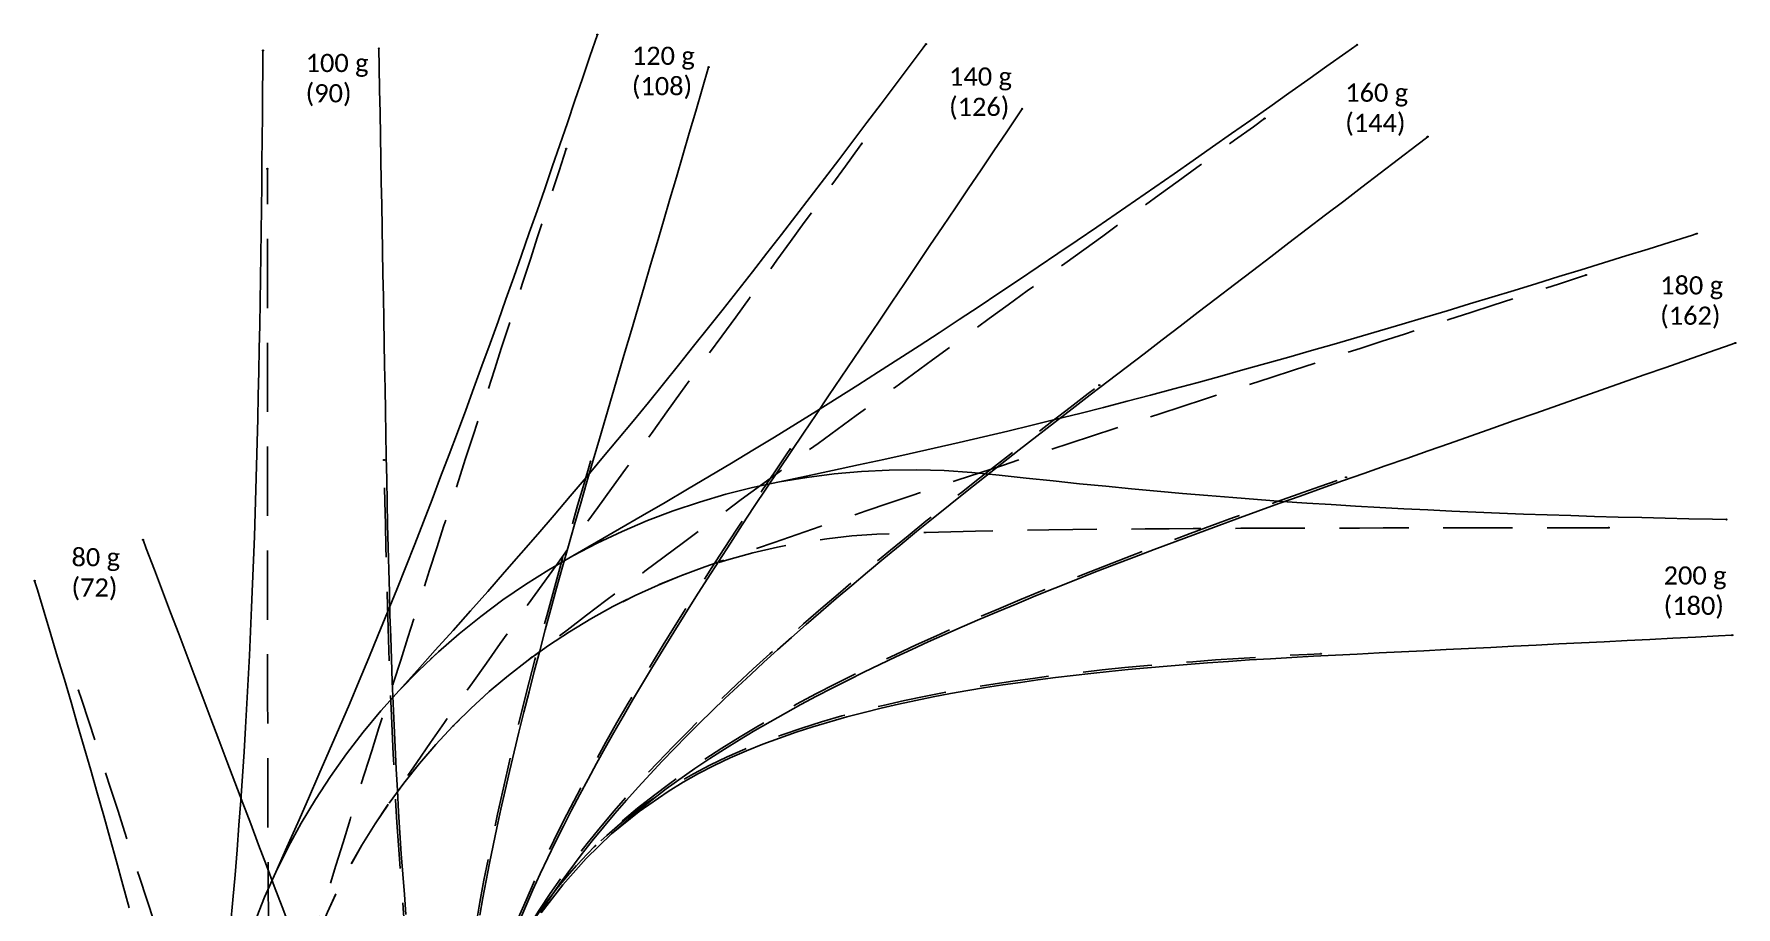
# Model space of a CAD drawing. Header units: millimetres. Extents: x -36.1 to 1.8, y -1.6 to 38.
# Drawn here: x -35.61 to 1.83, y 18.75 to 37.97 of the extents above; entities that cross this region are included whole.
import ezdxf

# ---------------------------------------------------------------- set-up
doc = ezdxf.new("R2010")
doc.units = ezdxf.units.MM
doc.linetypes.add('DASHEDX2', pattern=[1.5, 1, -0.5])
doc.layers.add('Tekst', color=4, linetype='Continuous')
doc.styles.add('Legend', font='CALIBRI.TTF')

# ---------------------------------------------------------------- blocks, each defined once
blk = doc.blocks.new('*U3308')
at = {"color": 2, "lineweight": 0}
blk.add_circle((0, 0), 0.0127, dxfattribs=at)
blk = doc.blocks.new('*U3309')
at = {"color": 2, "lineweight": 0}
blk.add_circle((0, 0), 0.0127, dxfattribs=at)
blk = doc.blocks.new('*U3310')
at = {"color": 1, "lineweight": 0}
blk.add_circle((0, 0), 0.0127, dxfattribs=at)
blk = doc.blocks.new('*U3311')
at = {"color": 1, "lineweight": 0}
blk.add_circle((0, 0), 0.0127, dxfattribs=at)
blk = doc.blocks.new('*U3312')
at = {"color": 2, "lineweight": 0}
blk.add_circle((0, 0), 0.0127, dxfattribs=at)
blk = doc.blocks.new('*U3313')
at = {"color": 2, "lineweight": 0}
blk.add_circle((0, 0), 0.0127, dxfattribs=at)
blk = doc.blocks.new('*U3314')
at = {"color": 1, "lineweight": 0}
blk.add_circle((0, 0), 0.0127, dxfattribs=at)
blk = doc.blocks.new('*U3315')
at = {"color": 1, "lineweight": 0}
blk.add_circle((0, 0), 0.0127, dxfattribs=at)
blk = doc.blocks.new('*U3316')
at = {"color": 2, "lineweight": 0}
blk.add_circle((0, 0), 0.0127, dxfattribs=at)
blk = doc.blocks.new('*U3317')
at = {"color": 2, "lineweight": 0}
blk.add_circle((0, 0), 0.0127, dxfattribs=at)
blk = doc.blocks.new('*U3318')
at = {"color": 1, "lineweight": 0}
blk.add_circle((0, 0), 0.0127, dxfattribs=at)
blk = doc.blocks.new('*U3319')
at = {"color": 1, "lineweight": 0}
blk.add_circle((0, 0), 0.0127, dxfattribs=at)
blk = doc.blocks.new('*U3320')
at = {"color": 2, "lineweight": 0}
blk.add_circle((0, 0), 0.0127, dxfattribs=at)
blk = doc.blocks.new('*U3321')
at = {"color": 2, "lineweight": 0}
blk.add_circle((0, 0), 0.0127, dxfattribs=at)
blk = doc.blocks.new('*U3322')
at = {"color": 1, "lineweight": 0}
blk.add_circle((0, 0), 0.0127, dxfattribs=at)
blk = doc.blocks.new('*U3323')
at = {"color": 1, "lineweight": 0}
blk.add_circle((0, 0), 0.0127, dxfattribs=at)
blk = doc.blocks.new('*U3324')
at = {"color": 2, "lineweight": 0}
blk.add_circle((0, 0), 0.0127, dxfattribs=at)
blk = doc.blocks.new('*U3325')
at = {"color": 2, "lineweight": 0}
blk.add_circle((0, 0), 0.0127, dxfattribs=at)
blk = doc.blocks.new('*U3326')
at = {"color": 1, "lineweight": 0}
blk.add_circle((0, 0), 0.0127, dxfattribs=at)
blk = doc.blocks.new('*U3327')
at = {"color": 1, "lineweight": 0}
blk.add_circle((0, 0), 0.0127, dxfattribs=at)
blk = doc.blocks.new('*U3328')
at = {"color": 2, "lineweight": 0}
blk.add_circle((0, 0), 0.0127, dxfattribs=at)
blk = doc.blocks.new('*U3329')
at = {"color": 2, "lineweight": 0}
blk.add_circle((0, 0), 0.0127, dxfattribs=at)
blk = doc.blocks.new('*U3330')
at = {"color": 1, "lineweight": 0}
blk.add_circle((0, 0), 0.0127, dxfattribs=at)
blk = doc.blocks.new('*U3331')
at = {"color": 1, "lineweight": 0}
blk.add_circle((0, 0), 0.0127, dxfattribs=at)
blk = doc.blocks.new('*U3332')
at = {"color": 2, "lineweight": 0}
blk.add_circle((0, 0), 0.0127, dxfattribs=at)
blk = doc.blocks.new('*U3334')
at = {"color": 1, "lineweight": 0}
blk.add_circle((0, 0), 0.0127, dxfattribs=at)
blk = doc.blocks.new('*U3335')
at = {"color": 1, "lineweight": 0}
blk.add_circle((0, 0), 0.0127, dxfattribs=at)
blk = doc.blocks.new('BUS 13 A')
at = {"color": 1, "linetype": 'Continuous', "ltscale": 1.524, "flags": 128}
for points in [[(-30.76, 18.404), (-30.535, 18.967), (-30.291, 19.521), (-30.048, 20.068), (-29.808, 20.607), (-29.573, 21.139), (-29.341, 21.666), (-29.114, 22.188), (-28.89, 22.706), (-28.671, 23.219), (-28.456, 23.729), (-28.244, 24.236), (-28.036, 24.74), (-27.831, 25.242), (-27.629, 25.742), (-27.431, 26.239), (-27.235, 26.736), (-27.042, 27.23), (-26.852, 27.724), (-26.664, 28.216), (-26.478, 28.708), (-26.294, 29.198), (-26.112, 29.688), (-25.932, 30.177), (-25.754, 30.666), (-25.577, 31.154), (-25.402, 31.641), (-25.228, 32.128), (-25.055, 32.615), (-24.884, 33.101), (-24.713, 33.588), (-24.544, 34.073), (-24.375, 34.559), (-24.207, 35.045), (-24.041, 35.53), (-23.874, 36.015), (-23.709, 36.5), (-23.544, 36.985), (-23.38, 37.469), (-23.216, 37.954)], [(-30.76, 18.404), (-30.535, 18.967), (-30.288, 19.521), (-30.02, 20.065), (-29.73, 20.597), (-29.42, 21.118), (-29.089, 21.626), (-28.738, 22.121), (-28.369, 22.602), (-27.98, 23.067), (-27.577, 23.519), (-27.176, 23.964), (-26.781, 24.404), (-26.391, 24.838), (-26.008, 25.269), (-25.629, 25.696), (-25.257, 26.12), (-24.889, 26.541), (-24.525, 26.96), (-24.167, 27.378), (-23.812, 27.794), (-23.462, 28.208), (-23.115, 28.622), (-22.772, 29.035), (-22.432, 29.447), (-22.095, 29.859), (-21.761, 30.27), (-21.43, 30.681), (-21.1, 31.092), (-20.774, 31.503), (-20.449, 31.913), (-20.126, 32.324), (-19.805, 32.734), (-19.485, 33.144), (-19.167, 33.555), (-18.851, 33.965), (-18.535, 34.376), (-18.221, 34.786), (-17.908, 35.196), (-17.597, 35.607), (-17.286, 36.018), (-16.975, 36.428), (-16.666, 36.839), (-16.358, 37.25), (-16.05, 37.661), (-15.988, 37.743)], [(-31.284, 18.349), (-31.234, 18.906), (-31.187, 19.459), (-31.142, 20.008), (-31.1, 20.552), (-31.06, 21.094), (-31.023, 21.633), (-30.988, 22.168), (-30.955, 22.702), (-30.924, 23.233), (-30.896, 23.762), (-30.869, 24.289), (-30.844, 24.815), (-30.821, 25.34), (-30.799, 25.863), (-30.779, 26.384), (-30.761, 26.905), (-30.743, 27.425), (-30.727, 27.944), (-30.712, 28.462), (-30.699, 28.979), (-30.686, 29.496), (-30.674, 30.012), (-30.663, 30.527), (-30.653, 31.042), (-30.643, 31.556), (-30.634, 32.07), (-30.626, 32.584), (-30.619, 33.097), (-30.612, 33.61), (-30.605, 34.123), (-30.599, 34.636), (-30.594, 35.148), (-30.589, 35.66), (-30.584, 36.171), (-30.579, 36.683), (-30.575, 37.194), (-30.572, 37.603)], [(-30.02, 20.065), (-29.73, 20.597), (-29.42, 21.118), (-29.089, 21.626), (-28.738, 22.121), (-28.369, 22.602), (-27.98, 23.067), (-27.574, 23.517), (-27.15, 23.951), (-26.71, 24.368), (-26.253, 24.767), (-25.782, 25.148), (-25.295, 25.51), (-24.795, 25.852), (-24.281, 26.175), (-23.758, 26.479), (-23.239, 26.778), (-22.727, 27.074), (-22.223, 27.367), (-21.725, 27.658), (-21.233, 27.947), (-20.748, 28.235), (-20.268, 28.522), (-19.793, 28.809), (-19.323, 29.095), (-18.857, 29.381), (-18.396, 29.667), (-17.939, 29.954), (-17.485, 30.24), (-17.034, 30.527), (-16.586, 30.815), (-16.141, 31.103), (-15.699, 31.391), (-15.259, 31.68), (-14.821, 31.97), (-14.386, 32.26), (-13.952, 32.55), (-13.52, 32.841), (-13.089, 33.133), (-12.66, 33.425), (-12.232, 33.718), (-11.805, 34.01), (-11.38, 34.304), (-10.955, 34.597), (-10.532, 34.892), (-10.109, 35.186), (-9.687, 35.481), (-9.266, 35.776), (-8.846, 36.071), (-8.426, 36.367), (-8.007, 36.663), (-7.588, 36.959), (-7.17, 37.256), (-6.753, 37.552), (-6.502, 37.73)], [(-27.426, 18.583), (-27.462, 19.023), (-27.497, 19.471), (-27.529, 19.924), (-27.56, 20.384), (-27.589, 20.849), (-27.616, 21.318), (-27.641, 21.791), (-27.665, 22.268), (-27.687, 22.748), (-27.708, 23.231), (-27.727, 23.716), (-27.745, 24.204), (-27.762, 24.694), (-27.778, 25.185), (-27.792, 25.679), (-27.805, 26.173), (-27.818, 26.669), (-27.83, 27.166), (-27.84, 27.665), (-27.85, 28.164), (-27.86, 28.664), (-27.869, 29.165), (-27.878, 29.667), (-27.887, 30.169), (-27.896, 30.672), (-27.905, 31.175), (-27.914, 31.679), (-27.923, 32.183), (-27.933, 32.688), (-27.942, 33.193), (-27.951, 33.699), (-27.96, 34.204), (-27.969, 34.71), (-27.979, 35.217), (-27.988, 35.723), (-27.997, 36.23), (-28.006, 36.737), (-28.015, 37.244), (-28.023, 37.649)], [(-25.8, 18.569), (-25.732, 18.953), (-25.66, 19.336), (-25.586, 19.719), (-25.508, 20.103), (-25.425, 20.497), (-25.338, 20.902), (-25.245, 21.315), (-25.148, 21.737), (-25.047, 22.166), (-24.942, 22.602), (-24.833, 23.043), (-24.72, 23.488), (-24.604, 23.938), (-24.485, 24.392), (-24.363, 24.849), (-24.239, 25.309), (-24.112, 25.771), (-23.983, 26.236), (-23.851, 26.703), (-23.718, 27.171), (-23.583, 27.641), (-23.446, 28.112), (-23.308, 28.585), (-23.169, 29.059), (-23.029, 29.534), (-22.889, 30.01), (-22.749, 30.488), (-22.609, 30.966), (-22.468, 31.445), (-22.328, 31.925), (-22.187, 32.405), (-22.046, 32.886), (-21.904, 33.368), (-21.763, 33.85), (-21.621, 34.332), (-21.479, 34.815), (-21.338, 35.299), (-21.196, 35.783), (-21.053, 36.267), (-20.911, 36.751), (-20.769, 37.236)], [(-24.941, 18.411), (-24.789, 18.77), (-24.633, 19.126), (-24.471, 19.48), (-24.305, 19.833), (-24.135, 20.183), (-23.961, 20.532), (-23.784, 20.879), (-23.603, 21.224), (-23.42, 21.568), (-23.233, 21.91), (-23.044, 22.251), (-22.851, 22.592), (-22.65, 22.943), (-22.441, 23.301), (-22.225, 23.667), (-22.002, 24.039), (-21.772, 24.417), (-21.537, 24.799), (-21.296, 25.186), (-21.051, 25.576), (-20.801, 25.969), (-20.547, 26.364), (-20.289, 26.762), (-20.028, 27.162), (-19.764, 27.564), (-19.496, 27.967), (-19.227, 28.371), (-18.954, 28.776), (-18.681, 29.182), (-18.406, 29.59), (-18.13, 30), (-17.853, 30.41), (-17.576, 30.822), (-17.298, 31.234), (-17.02, 31.648), (-16.741, 32.062), (-16.461, 32.477), (-16.181, 32.893), (-15.901, 33.309), (-15.62, 33.726), (-15.339, 34.143), (-15.058, 34.56), (-14.776, 34.978), (-14.494, 35.397), (-14.212, 35.816), (-13.93, 36.235), (-13.873, 36.318)], [(-23.571, 19.902), (-23.331, 20.208), (-23.085, 20.509), (-22.834, 20.807), (-22.579, 21.101), (-22.319, 21.391), (-22.056, 21.678), (-21.789, 21.962), (-21.519, 22.243), (-21.246, 22.521), (-20.971, 22.796), (-20.692, 23.068), (-20.411, 23.338), (-20.128, 23.606), (-19.843, 23.872), (-19.554, 24.137), (-19.254, 24.408), (-18.945, 24.685), (-18.626, 24.966), (-18.298, 25.251), (-17.963, 25.539), (-17.621, 25.83), (-17.273, 26.123), (-16.918, 26.419), (-16.559, 26.715), (-16.195, 27.013), (-15.827, 27.312), (-15.455, 27.611), (-15.079, 27.911), (-14.701, 28.212), (-14.319, 28.513), (-13.935, 28.814), (-13.548, 29.116), (-13.16, 29.417), (-12.769, 29.719), (-12.377, 30.021), (-11.983, 30.323), (-11.588, 30.625), (-11.192, 30.928), (-10.795, 31.232), (-10.398, 31.536), (-10, 31.841), (-9.602, 32.146), (-9.203, 32.451), (-8.803, 32.757), (-8.403, 33.063), (-8.003, 33.369), (-7.603, 33.676), (-7.202, 33.983), (-6.8, 34.29), (-6.399, 34.598), (-5.997, 34.905), (-5.595, 35.213), (-5.193, 35.521), (-4.952, 35.706)], [(-26.888, 24.203), (-26.71, 24.368), (-26.253, 24.767), (-25.782, 25.148), (-25.295, 25.51), (-24.795, 25.852), (-24.281, 26.175), (-23.755, 26.477), (-23.218, 26.758), (-22.67, 27.017), (-22.113, 27.255), (-21.546, 27.471), (-20.971, 27.665), (-20.389, 27.835), (-19.801, 27.983), (-19.209, 28.111), (-18.623, 28.235), (-18.046, 28.358), (-17.475, 28.481), (-16.912, 28.604), (-16.355, 28.727), (-15.805, 28.851), (-15.26, 28.975), (-14.72, 29.101), (-14.184, 29.228), (-13.653, 29.356), (-13.126, 29.486), (-12.602, 29.617), (-12.082, 29.749), (-11.565, 29.883), (-11.05, 30.018), (-10.538, 30.155), (-10.028, 30.292), (-9.521, 30.431), (-9.015, 30.571), (-8.511, 30.713), (-8.008, 30.855), (-7.507, 30.998), (-7.008, 31.142), (-6.509, 31.288), (-6.012, 31.434), (-5.516, 31.58), (-5.021, 31.728), (-4.526, 31.876), (-4.032, 32.025), (-3.539, 32.174), (-3.047, 32.324), (-2.555, 32.475), (-2.064, 32.626), (-1.574, 32.777), (-1.084, 32.929), (-0.594, 33.082), (-0.105, 33.234), (0.384, 33.387), (0.873, 33.541), (0.97, 33.572)], [(-20.876, 21.93), (-20.746, 22.016), (-20.419, 22.227), (-20.088, 22.432), (-19.754, 22.633), (-19.418, 22.829), (-19.079, 23.02), (-18.738, 23.208), (-18.394, 23.391), (-18.049, 23.571), (-17.701, 23.747), (-17.352, 23.92), (-17.002, 24.09), (-16.65, 24.257), (-16.296, 24.422), (-15.939, 24.585), (-15.57, 24.75), (-15.19, 24.917), (-14.8, 25.086), (-14.4, 25.256), (-13.992, 25.427), (-13.576, 25.598), (-13.154, 25.769), (-12.726, 25.94), (-12.293, 26.111), (-11.855, 26.282), (-11.412, 26.453), (-10.966, 26.623), (-10.516, 26.792), (-10.062, 26.961), (-9.606, 27.129), (-9.148, 27.297), (-8.687, 27.464), (-8.224, 27.631), (-7.759, 27.797), (-7.293, 27.963), (-6.825, 28.128), (-6.355, 28.293), (-5.885, 28.458), (-5.414, 28.624), (-4.942, 28.79), (-4.469, 28.956), (-3.995, 29.123), (-3.521, 29.289), (-3.047, 29.456), (-2.572, 29.623), (-2.096, 29.79), (-1.62, 29.958), (-1.144, 30.125), (-0.667, 30.293), (-0.19, 30.461), (0.287, 30.628), (0.765, 30.796), (1.242, 30.964), (1.72, 31.132), (1.816, 31.166)], [(-27.574, 23.517), (-27.15, 23.951), (-26.71, 24.368), (-26.253, 24.767), (-25.782, 25.148), (-25.295, 25.51), (-24.795, 25.852), (-24.281, 26.175), (-23.755, 26.477), (-23.218, 26.758), (-22.67, 27.017), (-22.113, 27.255), (-21.546, 27.471), (-20.971, 27.665), (-20.389, 27.835), (-19.801, 27.983), (-19.208, 28.107), (-18.61, 28.208), (-18.008, 28.285), (-17.404, 28.339), (-16.799, 28.369), (-16.192, 28.374), (-15.586, 28.356), (-14.981, 28.315), (-14.378, 28.253), (-13.781, 28.19), (-13.192, 28.128), (-12.61, 28.069), (-12.035, 28.011), (-11.466, 27.956), (-10.902, 27.904), (-10.344, 27.854), (-9.79, 27.806), (-9.24, 27.762), (-8.694, 27.72), (-8.151, 27.68), (-7.611, 27.643), (-7.073, 27.608), (-6.539, 27.575), (-6.006, 27.545), (-5.475, 27.517), (-4.946, 27.49), (-4.419, 27.465), (-3.893, 27.442), (-3.369, 27.421), (-2.846, 27.401), (-2.323, 27.383), (-1.802, 27.365), (-1.282, 27.35), (-0.762, 27.335), (-0.243, 27.321), (0.275, 27.308), (0.793, 27.297), (1.31, 27.286), (1.62, 27.279)], [(-29.981, 18.308), (-30.151, 18.758), (-30.323, 19.21), (-30.495, 19.664), (-30.668, 20.121), (-30.841, 20.579), (-31.016, 21.039), (-31.191, 21.501), (-31.366, 21.964), (-31.542, 22.428), (-31.718, 22.894), (-31.895, 23.36), (-32.072, 23.827), (-32.249, 24.295), (-32.426, 24.764), (-32.604, 25.233), (-32.782, 25.703), (-32.96, 26.174), (-33.139, 26.645), (-33.21, 26.833)], [(-33.516, 18.731), (-33.653, 19.241), (-33.792, 19.749), (-33.932, 20.255), (-34.073, 20.76), (-34.216, 21.262), (-34.359, 21.763), (-34.503, 22.263), (-34.648, 22.762), (-34.794, 23.259), (-34.941, 23.756), (-35.088, 24.251), (-35.237, 24.746), (-35.385, 25.24), (-35.535, 25.733), (-35.595, 25.93)], [(-21.33, 21.498), (-20.991, 21.688), (-20.645, 21.865), (-20.293, 22.031), (-19.937, 22.186), (-19.576, 22.332), (-19.212, 22.468), (-18.845, 22.596), (-18.475, 22.716), (-18.102, 22.829), (-17.728, 22.935), (-17.351, 23.034), (-16.974, 23.127), (-16.594, 23.215), (-16.214, 23.297), (-15.832, 23.374), (-15.45, 23.447), (-15.066, 23.515), (-14.682, 23.579), (-14.297, 23.639), (-13.912, 23.696), (-13.526, 23.749), (-13.139, 23.799), (-12.752, 23.846), (-12.362, 23.891), (-11.959, 23.934), (-11.544, 23.976), (-11.119, 24.016), (-10.684, 24.054), (-10.242, 24.091), (-9.792, 24.125), (-9.336, 24.157), (-8.875, 24.188), (-8.408, 24.217), (-7.937, 24.244), (-7.461, 24.269), (-6.983, 24.293), (-6.501, 24.317), (-6.016, 24.342), (-5.529, 24.366), (-5.04, 24.391), (-4.548, 24.416), (-4.055, 24.441), (-3.561, 24.465), (-3.065, 24.49), (-2.567, 24.515), (-2.069, 24.541), (-1.569, 24.566), (-1.069, 24.591), (-0.567, 24.616), (-0.065, 24.641), (0.438, 24.667), (0.941, 24.692), (1.445, 24.717), (1.748, 24.733)], [(-24.449, 18.619), (-23.979, 19.239), (-23.463, 19.82), (-22.906, 20.363), (-22.317, 20.871), (-21.703, 21.349), (-21.069, 21.8), (-20.876, 21.93)], [(-24.449, 18.619), (-23.979, 19.239), (-23.463, 19.82), (-22.902, 20.358), (-22.3, 20.851), (-21.662, 21.295), (-21.33, 21.498)], [(-24.471, 18.632), (-24.035, 19.277), (-23.571, 19.902)]]:
    blk.add_lwpolyline(points, dxfattribs=at)
at = {"color": 2, "linetype": 'DASHEDX2', "ltscale": 1.524, "flags": 128}
for points in [[(-29.56, 17.615), (-29.367, 18.132), (-29.154, 18.64), (-28.921, 19.14), (-28.668, 19.63), (-28.397, 20.11), (-28.106, 20.578), (-27.798, 21.035), (-27.472, 21.48), (-27.128, 21.911), (-26.768, 22.328), (-26.392, 22.731), (-26, 23.119), (-25.593, 23.491), (-25.172, 23.847), (-24.741, 24.186), (-24.313, 24.518), (-23.884, 24.847), (-23.456, 25.174), (-23.028, 25.498), (-22.601, 25.82), (-22.174, 26.14), (-21.748, 26.459), (-21.323, 26.775), (-20.898, 27.09), (-20.474, 27.404), (-20.05, 27.717), (-19.627, 28.028), (-19.205, 28.338), (-18.783, 28.647), (-18.362, 28.956), (-17.942, 29.263), (-17.522, 29.57), (-17.103, 29.877), (-16.684, 30.182), (-16.266, 30.487), (-15.848, 30.792), (-15.43, 31.096), (-15.013, 31.4), (-14.596, 31.704), (-14.179, 32.007), (-13.763, 32.31), (-13.347, 32.612), (-12.932, 32.915), (-12.516, 33.217), (-12.101, 33.518), (-11.686, 33.82), (-11.272, 34.122), (-10.857, 34.423), (-10.443, 34.724), (-10.029, 35.025), (-9.615, 35.326), (-9.201, 35.627), (-8.787, 35.927), (-8.539, 36.108)], [(-30.195, 10.876), (-30.226, 11.094), (-30.289, 11.642), (-30.33, 12.192), (-30.35, 12.743), (-30.349, 13.294), (-30.325, 13.845), (-30.28, 14.394), (-30.213, 14.942), (-30.125, 15.486), (-30.015, 16.026), (-29.884, 16.562), (-29.733, 17.092), (-29.56, 17.615), (-29.367, 18.132), (-29.154, 18.64), (-28.921, 19.14), (-28.668, 19.63), (-28.397, 20.11), (-28.106, 20.578), (-27.802, 21.034), (-27.497, 21.482), (-27.191, 21.928), (-26.885, 22.371), (-26.578, 22.812), (-26.272, 23.25), (-25.965, 23.686), (-25.658, 24.121), (-25.351, 24.553), (-25.044, 24.984), (-24.738, 25.414), (-24.432, 25.842), (-24.126, 26.268), (-23.82, 26.694), (-23.515, 27.118), (-23.209, 27.542), (-22.905, 27.964), (-22.6, 28.386), (-22.296, 28.807), (-21.992, 29.227), (-21.688, 29.647), (-21.385, 30.066), (-21.082, 30.484), (-20.779, 30.902), (-20.477, 31.319), (-20.174, 31.736), (-19.872, 32.153), (-19.57, 32.569), (-19.268, 32.985), (-18.966, 33.401), (-18.665, 33.816), (-18.363, 34.231), (-18.062, 34.646), (-17.761, 35.061), (-17.46, 35.475), (-17.4, 35.558)], [(-29.48, 8.105), (-29.591, 8.417), (-29.76, 8.941), (-29.908, 9.472), (-30.035, 10.009), (-30.141, 10.55), (-30.226, 11.094), (-30.289, 11.642), (-30.33, 12.192), (-30.35, 12.743), (-30.349, 13.294), (-30.325, 13.845), (-30.28, 14.394), (-30.213, 14.942), (-30.125, 15.486), (-30.015, 16.026), (-29.884, 16.562), (-29.736, 17.089), (-29.585, 17.608), (-29.432, 18.125), (-29.278, 18.64), (-29.123, 19.153), (-28.967, 19.664), (-28.81, 20.173), (-28.653, 20.68), (-28.495, 21.185), (-28.337, 21.689), (-28.178, 22.191), (-28.02, 22.692), (-27.861, 23.191), (-27.702, 23.689), (-27.543, 24.186), (-27.384, 24.682), (-27.225, 25.177), (-27.066, 25.671), (-26.907, 26.165), (-26.749, 26.657), (-26.59, 27.149), (-26.431, 27.64), (-26.272, 28.131), (-26.114, 28.621), (-25.955, 29.11), (-25.797, 29.599), (-25.638, 30.088), (-25.48, 30.576), (-25.322, 31.064), (-25.164, 31.552), (-25.006, 32.039), (-24.848, 32.526), (-24.69, 33.012), (-24.532, 33.499), (-24.374, 33.985), (-24.216, 34.471), (-24.058, 34.957), (-23.901, 35.442)], [(-29.009, 6.987), (-29.192, 7.389), (-29.401, 7.899), (-29.591, 8.417), (-29.76, 8.941), (-29.908, 9.472), (-30.035, 10.009), (-30.141, 10.55), (-30.226, 11.094), (-30.289, 11.642), (-30.33, 12.192), (-30.352, 12.739), (-30.369, 13.281), (-30.384, 13.822), (-30.397, 14.36), (-30.408, 14.897), (-30.417, 15.432), (-30.425, 15.965), (-30.432, 16.497), (-30.438, 17.027), (-30.444, 17.556), (-30.448, 18.084), (-30.452, 18.61), (-30.455, 19.135), (-30.458, 19.659), (-30.461, 20.182), (-30.463, 20.704), (-30.465, 21.225), (-30.466, 21.745), (-30.467, 22.264), (-30.468, 22.782), (-30.469, 23.3), (-30.47, 23.817), (-30.471, 24.334), (-30.472, 24.85), (-30.472, 25.366), (-30.473, 25.881), (-30.473, 26.395), (-30.473, 26.909), (-30.473, 27.423), (-30.474, 27.937), (-30.474, 28.45), (-30.474, 28.963), (-30.474, 29.476), (-30.474, 29.988), (-30.474, 30.5), (-30.475, 31.012), (-30.475, 31.524), (-30.475, 32.035), (-30.475, 32.547), (-30.475, 33.058), (-30.475, 33.569), (-30.475, 34.08), (-30.475, 34.591), (-30.475, 34.999)], [(-27.268, 21.74), (-27.128, 21.911), (-26.768, 22.328), (-26.392, 22.731), (-26, 23.119), (-25.593, 23.491), (-25.172, 23.847), (-24.737, 24.186), (-24.289, 24.507), (-23.829, 24.811), (-23.357, 25.096), (-22.874, 25.363), (-22.382, 25.61), (-21.88, 25.838), (-21.369, 26.046), (-20.855, 26.235), (-20.345, 26.418), (-19.836, 26.599), (-19.327, 26.777), (-18.82, 26.953), (-18.314, 27.128), (-17.809, 27.3), (-17.306, 27.471), (-16.803, 27.641), (-16.302, 27.809), (-15.802, 27.976), (-15.302, 28.143), (-14.804, 28.308), (-14.307, 28.472), (-13.81, 28.636), (-13.314, 28.8), (-12.819, 28.962), (-12.325, 29.124), (-11.832, 29.286), (-11.339, 29.447), (-10.847, 29.608), (-10.355, 29.769), (-9.864, 29.929), (-9.373, 30.089), (-8.883, 30.249), (-8.393, 30.409), (-7.904, 30.568), (-7.415, 30.727), (-6.926, 30.886), (-6.438, 31.045), (-5.95, 31.204), (-5.462, 31.363), (-4.974, 31.521), (-4.487, 31.68), (-4, 31.838), (-3.513, 31.997), (-3.026, 32.155), (-2.54, 32.313), (-2.053, 32.471), (-1.567, 32.629), (-1.47, 32.661)], [(-26.164, 11.494), (-26.214, 11.881), (-26.249, 12.27), (-26.269, 12.661), (-26.273, 13.051), (-26.263, 13.442), (-26.236, 13.832), (-26.195, 14.221), (-26.138, 14.607), (-26.066, 14.991), (-25.979, 15.372), (-25.877, 15.75), (-25.76, 16.122), (-25.629, 16.49), (-25.483, 16.853), (-25.322, 17.212), (-25.142, 17.575), (-24.945, 17.941), (-24.731, 18.309), (-24.5, 18.679), (-24.255, 19.048), (-23.997, 19.416), (-23.726, 19.783), (-23.443, 20.148), (-23.149, 20.51), (-22.846, 20.87), (-22.533, 21.228), (-22.212, 21.583), (-21.884, 21.935), (-21.549, 22.284), (-21.207, 22.631), (-20.86, 22.974), (-20.507, 23.316), (-20.15, 23.654), (-19.788, 23.991), (-19.422, 24.324), (-19.052, 24.656), (-18.679, 24.986), (-18.303, 25.313), (-17.923, 25.639), (-17.542, 25.963), (-17.158, 26.285), (-16.771, 26.605), (-16.383, 26.924), (-15.992, 27.242), (-15.6, 27.559), (-15.207, 27.874), (-14.812, 28.188), (-14.416, 28.501), (-14.018, 28.813), (-13.619, 29.124), (-13.22, 29.434), (-12.819, 29.744), (-12.417, 30.053), (-12.176, 30.238)], [(-24.325, 7.06), (-24.417, 7.186), (-24.639, 7.509), (-24.847, 7.839), (-25.042, 8.178), (-25.224, 8.524), (-25.392, 8.877), (-25.546, 9.237), (-25.686, 9.602), (-25.811, 9.972), (-25.921, 10.347), (-26.017, 10.726), (-26.098, 11.108), (-26.164, 11.494), (-26.214, 11.881), (-26.249, 12.27), (-26.269, 12.661), (-26.273, 13.051), (-26.263, 13.442), (-26.236, 13.832), (-26.194, 14.223), (-26.136, 14.623), (-26.062, 15.033), (-25.972, 15.449), (-25.867, 15.871), (-25.749, 16.298), (-25.617, 16.728), (-25.472, 17.16), (-25.316, 17.595), (-25.149, 18.031), (-24.972, 18.467), (-24.786, 18.903), (-24.591, 19.34), (-24.387, 19.776), (-24.177, 20.212), (-23.959, 20.647), (-23.735, 21.081), (-23.505, 21.515), (-23.27, 21.947), (-23.03, 22.379), (-22.785, 22.81), (-22.536, 23.239), (-22.283, 23.668), (-22.026, 24.096), (-21.766, 24.523), (-21.503, 24.949), (-21.237, 25.374), (-20.969, 25.798), (-20.698, 26.222), (-20.425, 26.644), (-20.15, 27.066), (-19.874, 27.488), (-19.595, 27.909), (-19.315, 28.329), (-19.033, 28.748), (-18.977, 28.832)], [(-22.292, 5.014), (-22.54, 5.206), (-22.841, 5.456), (-23.131, 5.718), (-23.411, 5.991), (-23.68, 6.274), (-23.938, 6.569), (-24.184, 6.873), (-24.417, 7.186), (-24.639, 7.509), (-24.847, 7.839), (-25.043, 8.18), (-25.232, 8.537), (-25.412, 8.912), (-25.585, 9.301), (-25.749, 9.704), (-25.904, 10.118), (-26.05, 10.543), (-26.188, 10.978), (-26.317, 11.421), (-26.438, 11.871), (-26.551, 12.328), (-26.657, 12.79), (-26.756, 13.258), (-26.848, 13.73), (-26.934, 14.207), (-27.014, 14.686), (-27.088, 15.169), (-27.157, 15.655), (-27.221, 16.143), (-27.281, 16.633), (-27.336, 17.125), (-27.387, 17.619), (-27.435, 18.115), (-27.478, 18.612), (-27.519, 19.11), (-27.557, 19.609), (-27.592, 20.109), (-27.624, 20.61), (-27.654, 21.111), (-27.682, 21.614), (-27.708, 22.117), (-27.732, 22.62), (-27.754, 23.124), (-27.774, 23.629), (-27.793, 24.134), (-27.81, 24.639), (-27.826, 25.145), (-27.841, 25.651), (-27.855, 26.157), (-27.868, 26.663), (-27.88, 27.17), (-27.891, 27.677), (-27.901, 28.184), (-27.908, 28.59)], [(-22.958, 5.559), (-23.131, 5.718), (-23.411, 5.991), (-23.68, 6.274), (-23.938, 6.569), (-24.184, 6.873), (-24.417, 7.186), (-24.639, 7.509), (-24.847, 7.839), (-25.042, 8.178), (-25.224, 8.524), (-25.392, 8.877), (-25.546, 9.237), (-25.686, 9.602), (-25.811, 9.972), (-25.921, 10.347), (-26.017, 10.726), (-26.098, 11.11), (-26.167, 11.508), (-26.223, 11.919), (-26.266, 12.342), (-26.297, 12.774), (-26.317, 13.216), (-26.324, 13.664), (-26.321, 14.119), (-26.307, 14.579), (-26.283, 15.044), (-26.25, 15.513), (-26.208, 15.984), (-26.158, 16.459), (-26.1, 16.936), (-26.034, 17.414), (-25.962, 17.894), (-25.884, 18.375), (-25.8, 18.857), (-25.71, 19.34), (-25.616, 19.824), (-25.516, 20.308), (-25.413, 20.793), (-25.305, 21.278), (-25.194, 21.763), (-25.079, 22.248), (-24.961, 22.734), (-24.84, 23.219), (-24.716, 23.704), (-24.59, 24.19), (-24.462, 24.675), (-24.331, 25.161), (-24.198, 25.646), (-24.064, 26.131), (-23.928, 26.616), (-23.79, 27.101), (-23.651, 27.587), (-23.51, 28.071), (-23.368, 28.556)], [(-26.096, 14.838), (-26.066, 14.991), (-25.979, 15.372), (-25.877, 15.75), (-25.76, 16.122), (-25.629, 16.49), (-25.483, 16.853), (-25.323, 17.21), (-25.149, 17.56), (-24.962, 17.902), (-24.761, 18.238), (-24.547, 18.565), (-24.321, 18.883), (-24.082, 19.192), (-23.831, 19.492), (-23.567, 19.783), (-23.284, 20.073), (-22.982, 20.36), (-22.664, 20.644), (-22.331, 20.924), (-21.983, 21.2), (-21.623, 21.47), (-21.252, 21.735), (-20.87, 21.994), (-20.478, 22.248), (-20.078, 22.497), (-19.67, 22.74), (-19.256, 22.979), (-18.835, 23.212), (-18.408, 23.44), (-17.976, 23.664), (-17.539, 23.884), (-17.098, 24.099), (-16.653, 24.311), (-16.205, 24.519), (-15.754, 24.723), (-15.299, 24.924), (-14.843, 25.122), (-14.384, 25.317), (-13.922, 25.51), (-13.459, 25.7), (-12.994, 25.887), (-12.528, 26.073), (-12.06, 26.256), (-11.59, 26.438), (-11.119, 26.618), (-10.648, 26.796), (-10.175, 26.972), (-9.701, 27.148), (-9.227, 27.322), (-8.751, 27.494), (-8.275, 27.666), (-7.799, 27.836), (-7.321, 28.006), (-6.843, 28.174), (-6.748, 28.208)], [(-27.798, 21.035), (-27.472, 21.48), (-27.128, 21.911), (-26.768, 22.328), (-26.392, 22.731), (-26, 23.119), (-25.593, 23.491), (-25.172, 23.847), (-24.737, 24.186), (-24.289, 24.507), (-23.829, 24.811), (-23.357, 25.096), (-22.874, 25.363), (-22.382, 25.61), (-21.88, 25.838), (-21.369, 26.046), (-20.85, 26.233), (-20.325, 26.4), (-19.793, 26.546), (-19.256, 26.671), (-18.715, 26.775), (-18.17, 26.858), (-17.622, 26.919), (-17.072, 26.958), (-16.524, 26.979), (-15.981, 26.995), (-15.439, 27.01), (-14.899, 27.023), (-14.361, 27.033), (-13.824, 27.043), (-13.289, 27.051), (-12.756, 27.058), (-12.224, 27.064), (-11.693, 27.069), (-11.164, 27.073), (-10.636, 27.077), (-10.11, 27.08), (-9.584, 27.083), (-9.06, 27.086), (-8.536, 27.088), (-8.014, 27.089), (-7.492, 27.091), (-6.971, 27.092), (-6.451, 27.093), (-5.932, 27.094), (-5.413, 27.095), (-4.895, 27.096), (-4.377, 27.096), (-3.86, 27.097), (-3.344, 27.097), (-2.827, 27.098), (-2.311, 27.098), (-1.796, 27.098), (-1.281, 27.098), (-0.972, 27.099)], [(-26.195, 14.221), (-26.138, 14.607), (-26.066, 14.991), (-25.979, 15.372), (-25.877, 15.75), (-25.76, 16.122), (-25.629, 16.49), (-25.483, 16.853), (-25.323, 17.21), (-25.149, 17.56), (-24.962, 17.902), (-24.761, 18.238), (-24.547, 18.565), (-24.321, 18.883), (-24.082, 19.192), (-23.831, 19.492), (-23.568, 19.782), (-23.295, 20.06), (-23.01, 20.328), (-22.716, 20.585), (-22.411, 20.83), (-22.097, 21.062), (-21.774, 21.282), (-21.443, 21.489), (-21.101, 21.685), (-20.741, 21.873), (-20.364, 22.054), (-19.972, 22.226), (-19.567, 22.389), (-19.15, 22.544), (-18.722, 22.69), (-18.285, 22.827), (-17.84, 22.956), (-17.387, 23.076), (-16.928, 23.189), (-16.463, 23.295), (-15.994, 23.393), (-15.519, 23.485), (-15.041, 23.57), (-14.559, 23.649), (-14.074, 23.723), (-13.587, 23.791), (-13.097, 23.855), (-12.605, 23.914), (-12.11, 23.969), (-11.615, 24.019), (-11.117, 24.067), (-10.619, 24.11), (-10.119, 24.15), (-9.618, 24.188), (-9.116, 24.222), (-8.614, 24.254), (-8.11, 24.284), (-7.606, 24.312), (-7.303, 24.327)], [(-20.545, 0.447), (-20.648, 0.47), (-21.163, 0.596), (-21.676, 0.74), (-22.184, 0.904), (-22.687, 1.088), (-23.185, 1.293), (-23.675, 1.519), (-24.156, 1.766), (-24.628, 2.035), (-25.088, 2.326), (-25.535, 2.64), (-25.967, 2.976), (-26.383, 3.335), (-26.781, 3.715), (-27.16, 4.117), (-27.516, 4.54), (-27.85, 4.984), (-28.157, 5.444), (-28.444, 5.915), (-28.713, 6.396), (-28.962, 6.888), (-29.192, 7.389), (-29.401, 7.899), (-29.592, 8.413), (-29.775, 8.923), (-29.956, 9.433), (-30.135, 9.941), (-30.311, 10.448), (-30.486, 10.955), (-30.658, 11.46), (-30.829, 11.963), (-30.999, 12.466), (-31.168, 12.968), (-31.335, 13.468), (-31.501, 13.968), (-31.667, 14.466), (-31.831, 14.964), (-31.995, 15.46), (-32.159, 15.956), (-32.321, 16.451), (-32.484, 16.946), (-32.645, 17.439), (-32.807, 17.932), (-32.968, 18.425), (-33.128, 18.916), (-33.289, 19.408), (-33.449, 19.899), (-33.609, 20.389), (-33.768, 20.879), (-33.928, 21.368), (-34.087, 21.857), (-34.246, 22.346), (-34.405, 22.835), (-34.564, 23.323), (-34.628, 23.518)]]:
    blk.add_lwpolyline(points, dxfattribs=at)
for name, p in [('*U3326', (-23.216, 37.954)), ('*U3330', (-30.572, 37.603)), ('*U3331', (-28.023, 37.649)), ('*U3322', (-15.988, 37.743)), ('*U3318', (-6.502, 37.73)), ('*U3327', (-20.769, 37.236)), ('*U3323', (-13.873, 36.318)), ('*U3316', (-8.539, 36.108)), ('*U3320', (-17.4, 35.558)), ('*U3319', (-4.952, 35.706)), ('*U3324', (-23.901, 35.442)), ('*U3328', (-30.475, 34.999)), ('*U3314', (0.97, 33.572)), ('*U3312', (-1.47, 32.661)), ('*U3315', (1.816, 31.166)), ('*U3317', (-12.176, 30.238)), ('*U3321', (-18.977, 28.832)), ('*U3329', (-27.908, 28.59)), ('*U3325', (-23.368, 28.556)), ('*U3313', (-6.748, 28.208)), ('*U3308', (-0.972, 27.099)), ('*U3310', (1.62, 27.279)), ('*U3335', (-33.21, 26.833)), ('*U3334', (-35.595, 25.93)), ('*U3311', (1.748, 24.733)), ('*U3309', (-7.303, 24.327)), ('*U3332', (-34.628, 23.518))]:
    blk.add_blockref(name, p)
at = {"layer": 'Tekst', "char_height": 0.4, "attachment_point": 1, "style": 'Legend'}
for s, insert in [('100 g \\P(90)', (-29.633, 37.529)), ('120 g \\P(108)', (-22.457, 37.687)), ('140 g \\P(126)', (-15.48, 37.23)), ('160 g \\P(144)', (-6.766, 36.876)), ('180 g \\P(162)', (0.162, 32.634)), ('80 g \\P(72)', (-34.783, 26.651)), ('200 g \\P(180)', (0.238, 26.248))]:
    blk.add_mtext_dynamic_manual_height_columns(s, width=2.42155, gutter_width=12.5, heights=[0], dxfattribs=dict(at, insert=insert))

msp = doc.modelspace()

# ---------------------------------------------------------------- block references
msp.add_blockref('BUS 13 A', (0, 0))

doc.saveas('drawing.dxf')
